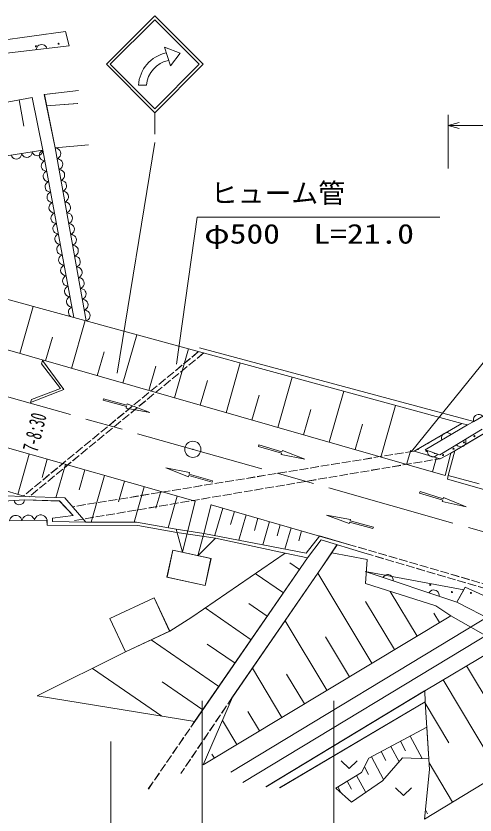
# Model space of a CAD drawing. Units: millimetres, scale not verified. Extents: x -64632 to 575368, y -97377 to 262623.
# Drawn here: x 148172 to 190898, y 124086 to 198457 of the extents above; entities that cross this region are included whole.
import ezdxf
from ezdxf.enums import TextEntityAlignment as Align

# ---------------------------------------------------------------- set-up
doc = ezdxf.new("R2010")
doc.units = ezdxf.units.MM
doc.header["$LTSCALE"] = 1000
doc.linetypes.add('CHAIN', pattern=[18.5, 12, -1.5, 3.5, -1.5])
doc.linetypes.add('USER1', pattern=[1, 0.8, -0.2])
for name, color, linetype, lineweight in [('M-BGD', 7, 'Continuous', 13), ('M-BMK-LINE', 2, 'CHAIN', 13), ('M-BMK-SRVR', 3, 'Continuous', 13), ('M-STR-HTXT', 7, 'Continuous', 13), ('M-STR-STRC', 7, 'Continuous', 13), ('M-STR-STRn', 7, 'Continuous', 13)]:
    doc.layers.add(name, color=color, linetype=linetype, lineweight=lineweight)
doc.styles.add('ＭＳ ゴシック', font='')
doc.styles.get('ＭＳ ゴシック').set_extended_font_data('MS Gothic')

# ---------------------------------------------------------------- blocks, each defined once
blk = doc.blocks.new('BUHIN1')
at = {"color": 3, "linetype": 'Continuous', "lineweight": 13}
for radius in [750, 22.5]:
    blk.add_circle((0, 0), radius, dxfattribs=at)
blk = doc.blocks.new('BUHIN3')
at = {"color": 7, "linetype": 'Continuous', "lineweight": 13}
blk.add_lwpolyline([(0, 500), (115, 460), (212, 400), (322, 305), (382, 195), (418, 78), (418, -78), (382, -195), (322, -305), (212, -402), (115, -462), (0, -500)], dxfattribs=at)
blk = doc.blocks.new('BUHIN5')
at = {"color": 7, "linetype": 'Continuous', "lineweight": 13}
blk.add_lwpolyline([(0, -500), (115, -462.5), (212.5, -402.5), (322.5, -305), (382.5, -195), (420, -77.5), (420, 77.5), (382.5, 195), (322.5, 305), (212.5, 402.5), (115, 460), (0, 500)], dxfattribs=at)
blk = doc.blocks.new('BUHIN9')
at = {"color": 7, "linetype": 'Continuous', "lineweight": 13}
blk.add_lwpolyline([(-750, 356), (0, -352), (750, 356)], dxfattribs=at)
blk = doc.blocks.new('BUHIN12')
at = {"color": 7, "linetype": 'Continuous', "lineweight": 13}
blk.add_lwpolyline([(-288, -1000), (0, 0), (285, -1000)], dxfattribs=at)

msp = doc.modelspace()

# ---------------------------------------------------------------- linework, layer by layer
at = {"layer": 'M-BGD'}
for p, q in [((129418, 193798), (152790, 197015)), ((152790, 197015), (153116, 195671)), ((153116, 195671), (137724, 193920)), ((150804, 191142), (153994, 191523)), ((151804, 186175), (150804, 191142)), ((150811, 191140), (154001, 191522)), ((151811, 186173), (150811, 191140)), ((143477, 189720), (149686, 190881)), ((148459, 190651), (148917, 188202)), ((149686, 190881), (150668, 185953)), ((151015, 190093), (153913, 190324)), ((151022, 190091), (153920, 190322)), ((150668, 185953), (116235, 180594)), ((116235, 180594), (150668, 185953)), ((150668, 185953), (153561, 170392)), ((151804, 186175), (154921, 186452)), ((151811, 186173), (154928, 186450)), ((154719, 170075), (151811, 186173)), ((116235, 180594), (189657, 160526)), ((188131, 155688), (111090, 177761)), ((189027, 157982), (216991, 174755)), ((148526, 167035), (149783, 171424)), ((153326, 165660), (154601, 170108)), ((111334, 168450), (164852, 153302)), ((150926, 166348), (151559, 168557)), ((158127, 164284), (159418, 168791)), ((162928, 162909), (164236, 167474)), ((190784, 160702), (165254, 167572)), ((190791, 160700), (165261, 167570)), ((155727, 164972), (156368, 167211)), ((149026, 153722), (107587, 165899)), ((107587, 165899), (149026, 153722)), ((150628, 166377), (150541, 166072)), ((150541, 166072), (152327, 163787)), ((152627, 163702), (150628, 166377)), ((160527, 163597), (161177, 165865)), ((167728, 161534), (169053, 166158)), ((165328, 162221), (165986, 164519)), ((172529, 160158), (173871, 164841)), ((197537, 164702), (190791, 160700)), ((149523, 162471), (152627, 163702)), ((149609, 162775), (152327, 163787)), ((170129, 160846), (170795, 163173)), ((177330, 158783), (178688, 163524)), ((149609, 162775), (149523, 162471)), ((156290, 162697), (156326, 162827)), ((158458, 162097), (156290, 162697)), ((156326, 162827), (158494, 162227)), ((158494, 162227), (158530, 162357)), ((158530, 162357), (160645, 161561)), ((182130, 157407), (183506, 162208)), ((158422, 161967), (158458, 162097)), ((160645, 161561), (158422, 161967)), ((174929, 159470), (175604, 161827)), ((190784, 160702), (190200, 160405)), ((190791, 160700), (190207, 160403)), ((179730, 158095), (180414, 160480)), ((189657, 160526), (185228, 157958)), ((185228, 157958), (189657, 160526)), ((190207, 160403), (186258, 158081)), ((187628, 157605), (191577, 159986)), ((189657, 160526), (190207, 160403)), ((192101, 159826), (189027, 157982)), ((170731, 158398), (170768, 158527)), ((170768, 158527), (172928, 157897)), ((149391, 157678), (148329, 153927)), ((172891, 157768), (170731, 158398)), ((172853, 157638), (172891, 157768)), ((172928, 157897), (172966, 158027)), ((172966, 158027), (175070, 157203)), ((184531, 156720), (184912, 158051)), ((185228, 157958), (187647, 157251)), ((187647, 157251), (185228, 157958)), ((186258, 158081), (187628, 157605)), ((187647, 157251), (188652, 157772)), ((188652, 157772), (187647, 157251)), ((188652, 157772), (188131, 155688)), ((188407, 155679), (189027, 157982)), ((189027, 157982), (188652, 157772)), ((151079, 157201), (150594, 155487)), ((175070, 157203), (172853, 157638)), ((186931, 156032), (187309, 157350)), ((152767, 156723), (151889, 153622)), ((154589, 156207), (154061, 154342)), ((164222, 155562), (162119, 156387)), ((162119, 156387), (164335, 155951)), ((156411, 155691), (155177, 151332)), ((164259, 155692), (164222, 155562)), ((166419, 155061), (164259, 155692)), ((164335, 155951), (164297, 155821)), ((164297, 155821), (166457, 155190)), ((188400, 155681), (188327, 155349)), ((188407, 155679), (188334, 155347)), ((191286, 154919), (188407, 155679)), ((158264, 155167), (157721, 153249)), ((166457, 155190), (166419, 155061)), ((188327, 155349), (222301, 145633)), ((188334, 155347), (222308, 145631)), ((160116, 154643), (159179, 151332)), ((161648, 154209), (161204, 152641)), ((185742, 154055), (185782, 154184)), ((187890, 153386), (185742, 154055)), ((185782, 154184), (187931, 153515)), ((125265, 151915), (148976, 153421)), ((149026, 153722), (147064, 153802)), ((148969, 153423), (152220, 153314)), ((148976, 153421), (152227, 153312)), ((152708, 153593), (149026, 153722)), ((152220, 153314), (153484, 151952)), ((152227, 153312), (153491, 151950)), ((154678, 151332), (152708, 153593)), ((163179, 153776), (162341, 150815)), ((164852, 153302), (163661, 148538)), ((187850, 153257), (187890, 153386)), ((190059, 152781), (187850, 153257)), ((187931, 153515), (187971, 153644)), ((187971, 153644), (190059, 152781)), ((165652, 150293), (166343, 152976)), ((166339, 152960), (176435, 150055)), ((167413, 152651), (166687, 150127)), ((153484, 151952), (151569, 151715)), ((153491, 151950), (151576, 151713)), ((168503, 152337), (168152, 151117)), ((169593, 152024), (168915, 149667)), ((179193, 151207), (177076, 151997)), ((177076, 151997), (179300, 151598)), ((151063, 151539), (147565, 151470)), ((151056, 151541), (151063, 151057)), ((151063, 151539), (151070, 151055)), ((151063, 151057), (159516, 151042)), ((151070, 151055), (159523, 151040)), ((151569, 151715), (151569, 151399)), ((151569, 151399), (154671, 151334)), ((151576, 151713), (151576, 151397)), ((151576, 151397), (154678, 151332)), ((159394, 151332), (154678, 151332)), ((163076, 150686), (159394, 151332)), ((159516, 151042), (163141, 150387)), ((159523, 151040), (163148, 150385)), ((170683, 151710), (170358, 150581)), ((171773, 151397), (171152, 149238)), ((172771, 151109), (172474, 150075)), ((179229, 151337), (179193, 151207)), ((181398, 150742), (179229, 151337)), ((179300, 151598), (179264, 151467)), ((179264, 151467), (181434, 150873)), ((163069, 150688), (165645, 150295)), ((163076, 150686), (165652, 150293)), ((163661, 148538), (163076, 150686)), ((163141, 150387), (166743, 149850)), ((163148, 150385), (166750, 149848)), ((165083, 148208), (165645, 150295)), ((165090, 148206), (165652, 150293)), ((175192, 148463), (165652, 150293)), ((173770, 150822), (173201, 148845)), ((174759, 150538), (174487, 149594)), ((181434, 150873), (181398, 150742)), ((166743, 149850), (165083, 148208)), ((166750, 149848), (165090, 148206)), ((166743, 149850), (173220, 148470)), ((166750, 149848), (173227, 148468)), ((176435, 150055), (175192, 148463)), ((176563, 149698), (175309, 148025)), ((176570, 149697), (175316, 148023)), ((179560, 149153), (176428, 150057)), ((179567, 149151), (176435, 150055)), ((180645, 148455), (176563, 149698)), ((180652, 148453), (176570, 149697)), ((178047, 149247), (176608, 147091)), ((178054, 149245), (176615, 147089)), ((162226, 146229), (162765, 148732)), ((162233, 146227), (162772, 148730)), ((162765, 148732), (166323, 147964)), ((162772, 148730), (166330, 147963)), ((164530, 142514), (173227, 148468)), ((175309, 148025), (164800, 132780)), ((175316, 148023), (164807, 132778)), ((175316, 148023), (164807, 132778)), ((173227, 148468), (175316, 148023)), ((176615, 147089), (177560, 148504)), ((177560, 148504), (180857, 147876)), ((166323, 147964), (165784, 145462)), ((166330, 147963), (165791, 145460)), ((174565, 146934), (173674, 147549)), ((180857, 147876), (180692, 145627)), ((176608, 147091), (168323, 135071)), ((176615, 147089), (168330, 135069)), ((168330, 135069), (176615, 147089)), ((173064, 144756), (170444, 146563)), ((181308, 138219), (176270, 146588)), ((189218, 143893), (180661, 146750)), ((180661, 146750), (189849, 145053)), ((165784, 145462), (162226, 146229)), ((165791, 145460), (162233, 146227)), ((180692, 145627), (187257, 143544)), ((189218, 143893), (189973, 145281)), ((189849, 145053), (189218, 143893)), ((189973, 145281), (199378, 141047)), ((156915, 142372), (161032, 144290)), ((156922, 142370), (161039, 144288)), ((161032, 144290), (162474, 141196)), ((161039, 144288), (162481, 141194)), ((185499, 140742), (182999, 144895)), ((171563, 142579), (169834, 143770)), ((183404, 139481), (180714, 143948)), ((187257, 143544), (188642, 142634)), ((198300, 139157), (189218, 143893)), ((170062, 140401), (165768, 143361)), ((187594, 142004), (187061, 142889)), ((158357, 139277), (156915, 142372)), ((158364, 139275), (156922, 142370)), ((162481, 141194), (164530, 142514)), ((188642, 142634), (165594, 128759)), ((177118, 135697), (173223, 142167)), ((188642, 142634), (193035, 140112)), ((162474, 141196), (158357, 139277)), ((162481, 141194), (158364, 139275)), ((158364, 139275), (162481, 141194)), ((179213, 136958), (176980, 140668)), ((167059, 136045), (160756, 140390)), ((168560, 138223), (165978, 140003)), ((186214, 135630), (193379, 139913)), ((150131, 135165), (158364, 139275)), ((161758, 133274), (155283, 137737)), ((172927, 133174), (170175, 137746)), ((190108, 137958), (192783, 133482)), ((175023, 134435), (173361, 137196)), ((165558, 133867), (161772, 136477)), ((187928, 136654), (193147, 127922)), ((186207, 135632), (171439, 126709)), ((186214, 135630), (171446, 126707)), ((186253, 134618), (186214, 135630)), ((164807, 132778), (150131, 135165)), ((165594, 128759), (168330, 135069)), ((186246, 134620), (172710, 126624)), ((186253, 134618), (172717, 126622)), ((186667, 128327), (186253, 134618)), ((186261, 134494), (188467, 130803)), ((170832, 131912), (169741, 133724)), ((168737, 130651), (167387, 132894)), ((181018, 129382), (186408, 132261)), ((186408, 132261), (186602, 129314)), ((183956, 130952), (184428, 130069)), ((184856, 131432), (185973, 129340)), ((183057, 130472), (183826, 129033)), ((166641, 129390), (166416, 129763)), ((181260, 129511), (182394, 127389)), ((182159, 129991), (182599, 129167)), ((184160, 129417), (182285, 127264)), ((186602, 129314), (184160, 129417)), ((180324, 128046), (181018, 129382)), ((186628, 128929), (188805, 125286)), ((177928, 126587), (180324, 128046)), ((180602, 128581), (180993, 127848)), ((186183, 123695), (186667, 128327)), ((179005, 127243), (179408, 126490)), ((182285, 127264), (179386, 125285)), ((179877, 127774), (180720, 126196)), ((192996, 127830), (186183, 123695)), ((179386, 125285), (177928, 126587)), ((178134, 126713), (178449, 126122)), ((186275, 124569), (186489, 124211))]:
    msp.add_line(p, q, dxfattribs=at)
at = {"layer": 'M-BGD', "linetype": 'USER1'}
for p, q in [((165167, 167220), (148845, 153775)), ((165174, 167218), (148852, 153773)), ((165639, 167091), (149396, 153711)), ((165646, 167089), (149403, 153709)), ((185221, 157960), (153413, 152778)), ((185228, 157958), (153420, 152776)), ((153622, 151495), (187640, 157253)), ((153629, 151493), (187647, 157251)), ((206691, 141222), (179560, 149153)), ((206698, 141220), (179567, 149151)), ((180645, 148455), (211527, 139390)), ((180652, 148453), (211534, 139388)), ((168323, 135071), (163521, 127961)), ((168330, 135069), (163528, 127959)), ((160489, 126509), (164800, 132780)), ((160496, 126507), (164807, 132778))]:
    msp.add_line(p, q, dxfattribs=at)
at = {"layer": 'M-BGD'}
for centre in [(150027, 195633), (152135, 195872), (190835, 159346), (189866, 158762), (186375, 157978), (188897, 158177), (187929, 157593), (186732, 145514), (188744, 144842), (190517, 144762)]:
    msp.add_circle(centre, 50, dxfattribs=at)
for centre, start, end in [((150961, 196806), 246.40405, 309.26877), ((187537, 159339), 256.65509, 343.55796), ((186568, 158754), 229.82145, 10.39161), ((185599, 158170), 207.16729, 33.04576), ((187152, 157786), 177.25983, 324.3812)]:
    msp.add_arc(centre, 50, start, end, dxfattribs=at)
at = {"layer": 'M-BMK-LINE'}
msp.add_line((70505, 184817), (193667, 149888), dxfattribs=at)
at = {"layer": 'M-STR-HTXT'}
for p, q in [((188407, 184271), (188407, 189271)), ((188407, 188271), (222417, 188271)), ((163098, 166036), (165032, 179745)), ((165032, 179745), (187617, 179745)), ((184985, 157922), (202700, 179898)), ((165503, 134701), (165503, 122701)), ((177760, 134701), (177760, 122701)), ((157015, 130935), (157015, 118935))]:
    msp.add_line(p, q, dxfattribs=at)
at = {"layer": 'M-STR-STRC'}
for p, q in [((156588, 193957), (161088, 198457)), ((156942, 193957), (161088, 198104)), ((165589, 193957), (161088, 198457)), ((165235, 193957), (161088, 198104)), ((162553, 193806), (161995, 195555)), ((161995, 195555), (163465, 194990)), ((163465, 194990), (162553, 193806)), ((156588, 193957), (161088, 189456)), ((156942, 193957), (161088, 189810)), ((161088, 189810), (165235, 193957)), ((161089, 189457), (165589, 193957)), ((159568, 192004), (160312, 192002)), ((161088, 189456), (161088, 187456)), ((157582, 165211), (161107, 186674))]:
    msp.add_line(p, q, dxfattribs=at)
for radius, start, end in [(3327, 102.62811, 176.29675), (2586, 101.16556, 175.26004)]:
    msp.add_arc((162888, 191789), radius, start, end, dxfattribs=at)
at = {"layer": 'M-STR-STRn'}
for p, q in [((168168, 128067), (226846, 163598)), ((169288, 127109), (228372, 162886))]:
    msp.add_line(p, q, dxfattribs=at)

# ---------------------------------------------------------------- block references
at = {"layer": 'M-BGD'}
for p, rotation in [((150551, 195380), 96.48988), ((188233, 159242), 120.45296), ((189602, 158796), 301.09061), ((186943, 157843), 250.82099), ((182801, 146036), 71.5376), ((187079, 144607), 71.5376)]:
    msp.add_blockref('BUHIN3', p, dxfattribs=dict(at, rotation=rotation))
for p, xscale, yscale, rotation in [((150177, 185876), 0.9956559, 0.9956559, 278.84665), ((150759, 185467), 0.9892233, 0.9892233, 190.52953), ((151902, 185670), 1.022386, 1.022386, 10.23971), ((148209, 185570), 0.9956559, 0.9956559, 278.84665), ((149193, 185723), 0.9956559, 0.9956559, 278.84665), ((152084, 184664), 1.022386, 1.022386, 10.23971), ((150940, 184494), 0.9892233, 0.9892233, 190.52953), ((151120, 183522), 0.9892233, 0.9892233, 190.52953), ((152266, 183658), 1.022386, 1.022386, 10.23971), ((151301, 182549), 0.9892233, 0.9892233, 190.52953), ((152447, 182652), 1.022386, 1.022386, 10.23971), ((152629, 181646), 1.022386, 1.022386, 10.23971), ((151482, 181577), 0.9892233, 0.9892233, 190.52953), ((151663, 180604), 0.9892233, 0.9892233, 190.52953), ((152811, 180639), 1.022386, 1.022386, 10.23971), ((151843, 179631), 0.9892233, 0.9892233, 190.52953), ((152993, 179633), 1.022386, 1.022386, 10.23971), ((152024, 178659), 0.9892233, 0.9892233, 190.52953), ((153174, 178627), 1.022386, 1.022386, 10.23971), ((152205, 177686), 0.9892233, 0.9892233, 190.52953), ((153356, 177621), 1.022386, 1.022386, 10.23971), ((152386, 176714), 0.9892233, 0.9892233, 190.52953), ((153538, 176615), 1.022386, 1.022386, 10.23971), ((152567, 175741), 0.9892233, 0.9892233, 190.52953), ((153720, 175609), 1.022386, 1.022386, 10.23971), ((152747, 174769), 0.9892233, 0.9892233, 190.52953), ((153901, 174603), 1.022386, 1.022386, 10.23971), ((152928, 173796), 0.9892233, 0.9892233, 190.52953), ((154083, 173597), 1.022386, 1.022386, 10.23971), ((153109, 172823), 0.9892233, 0.9892233, 190.52953), ((154265, 172591), 1.022386, 1.022386, 10.23971), ((153290, 171851), 0.9892233, 0.9892233, 190.52953), ((154447, 171585), 1.022386, 1.022386, 10.23971), ((153470, 170878), 0.9892233, 0.9892233, 190.52953), ((154628, 170578), 1.022386, 1.022386, 10.23971), ((191212, 160951), 0.980454, 0.980454, 120.67106), ((148482, 153389), 0.9899072, 0.9899072, 273.63295), ((148148, 151482), 1.165998, 1.165998, 91.12086), ((149314, 151505), 1.165998, 1.165998, 91.12086), ((150480, 151527), 1.165998, 1.165998, 91.12086)]:
    msp.add_blockref('BUHIN5', p, dxfattribs=dict(at, xscale=xscale, yscale=yscale, rotation=rotation))
for p in [(179185, 128776), (184242, 126248)]:
    msp.add_blockref('BUHIN9', p, dxfattribs=at)
at = {"layer": 'M-BMK-SRVR'}
msp.add_blockref('BUHIN1', (164634, 158122), dxfattribs=at)
at = {"layer": 'M-STR-HTXT', "rotation": 90}
msp.add_blockref('BUHIN12', (188407, 188271), dxfattribs=at)

# ---------------------------------------------------------------- texts
at = {"layer": 'M-BGD', "style": 'ＭＳ ゴシック', "width": 0.6}
msp.add_text('7-8:30', height=1466, rotation=76, dxfattribs=at).set_placement((150598, 157693), align=Align.BOTTOM_LEFT)
at = {"layer": 'M-STR-HTXT', "style": 'ＭＳ ゴシック'}
msp.add_text('ヒューム管', height=1833, dxfattribs=at).set_placement((166299, 180502), align=Align.BOTTOM_LEFT)
at = {"layer": 'M-STR-HTXT', "style": 'ＭＳ ゴシック', "width": 1.25}
msp.add_text('φ500\u3000L=21.0', height=1833, dxfattribs=at).set_placement((165694, 176719), align=Align.BOTTOM_LEFT)

doc.saveas('drawing.dxf')
